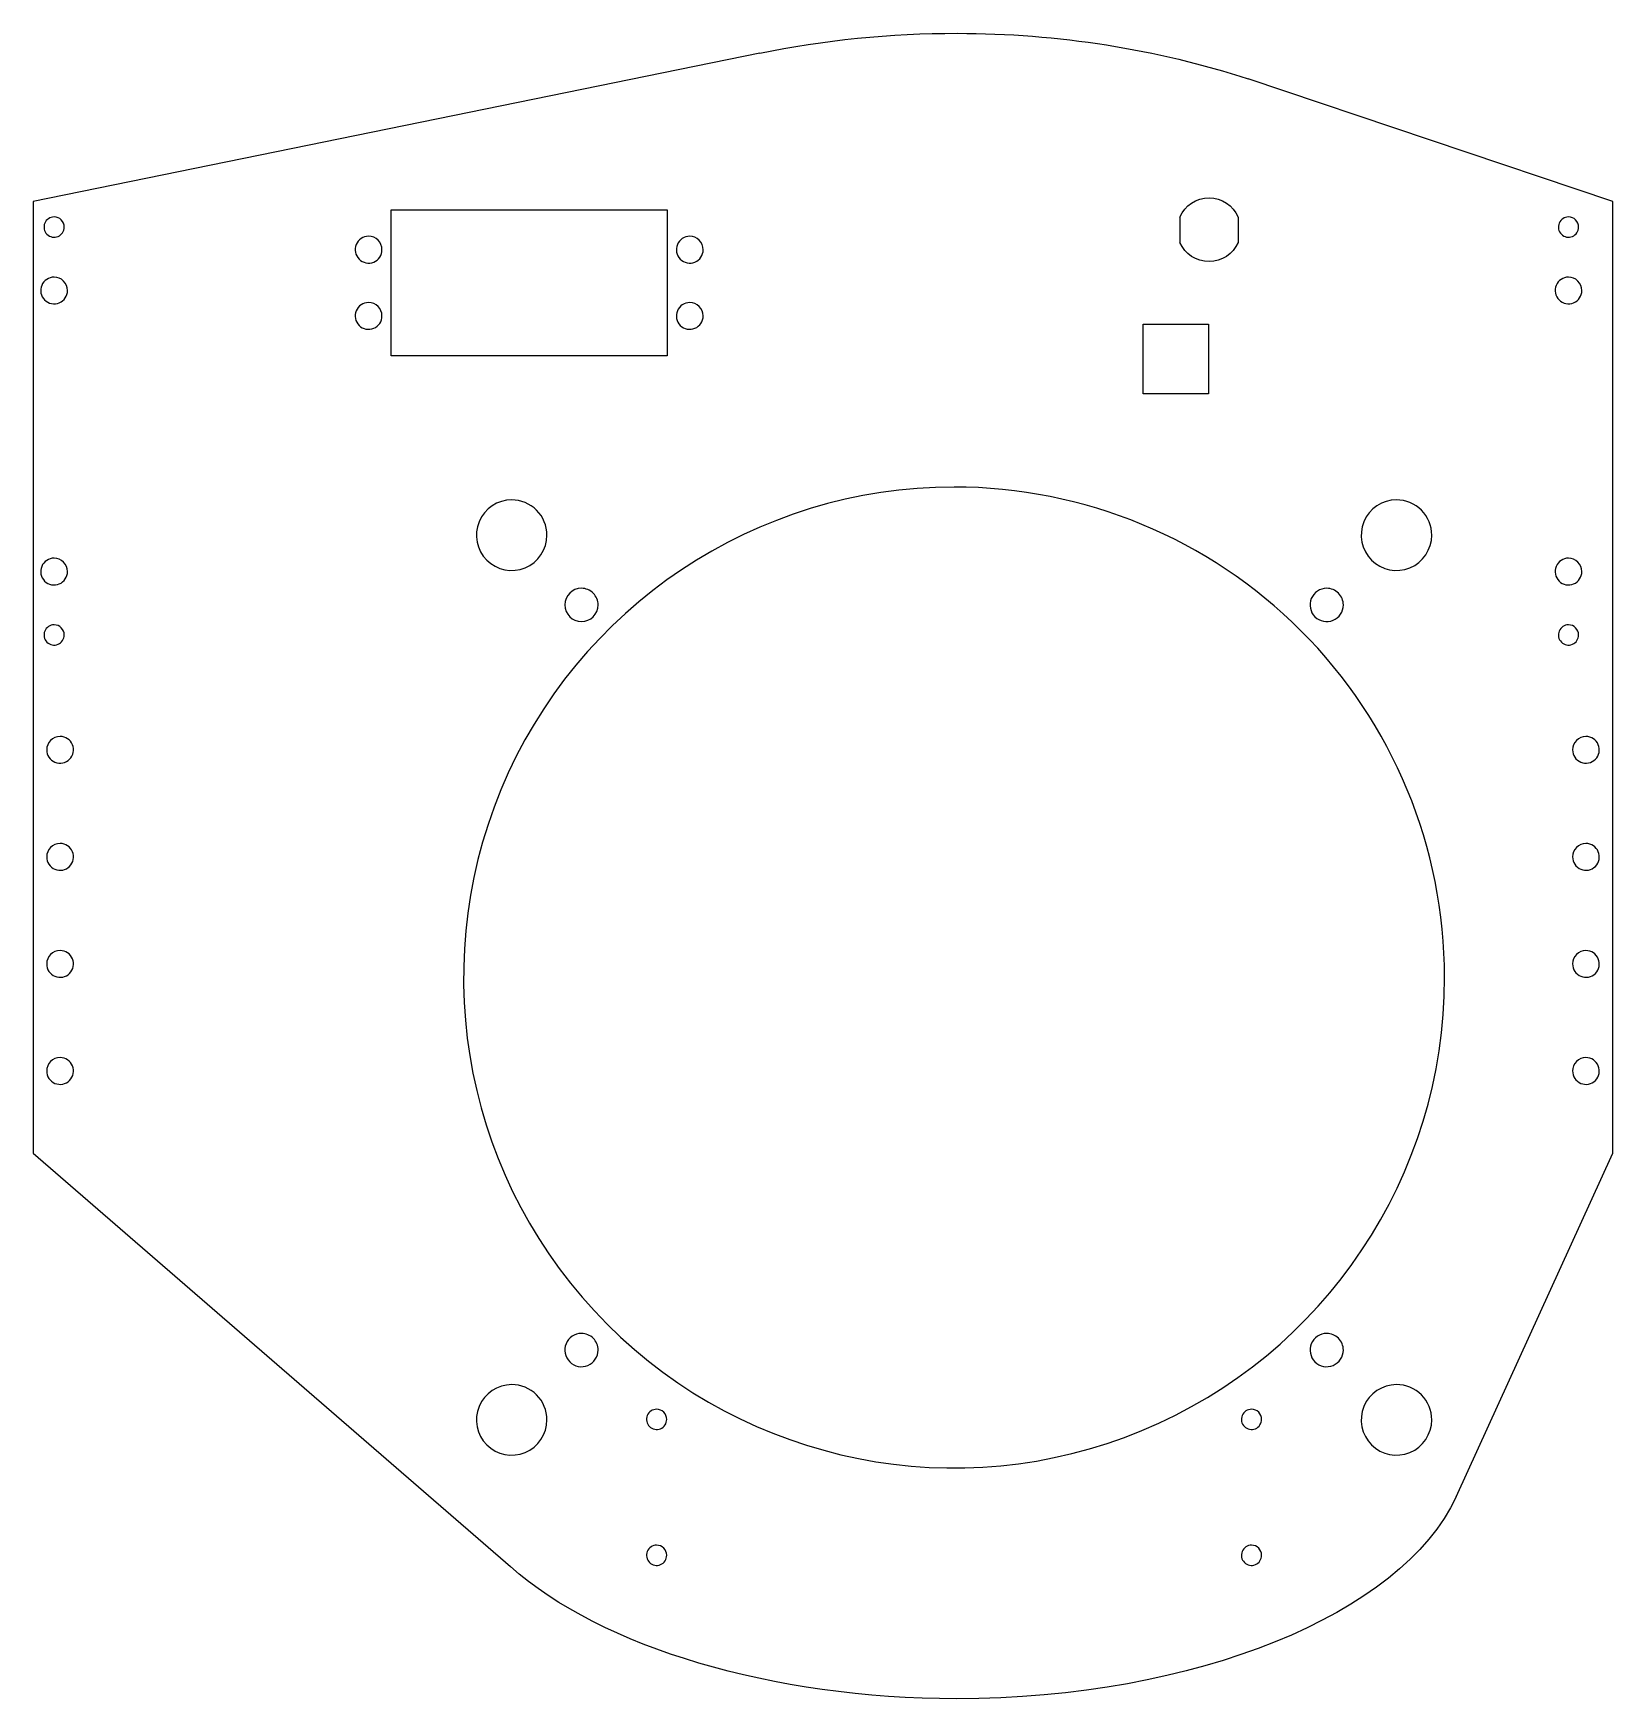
# Model space of a CAD drawing. Header units: millimetres. Extents: x 120 to 356, y 127 to 376.
import ezdxf

# ---------------------------------------------------------------- set-up
doc = ezdxf.new("R2010")
doc.units = ezdxf.units.MM
doc.layers.add('Layer_1', color=7, linetype='CONTINUOUS')

msp = doc.modelspace()

# ---------------------------------------------------------------- linework, layer by layer
at = {"layer": 'Layer_1', "color": 7}
for points in [[(228.92703, 372.942662), (120.3751, 350.773754), (120.3751, 208.53508), (191.68084, 146.74429)], [(332.99003, 157.17945), (356.40407, 208.53508), (356.40407, 350.773754), (301.94356, 369.105675)], [(291.72165, 348.460974), (291.72165, 344.654265)], [(300.43629, 348.460916), (300.43629, 344.654326)]]:
    msp.add_lwpolyline(points, dxfattribs=at)
for points in [[(302.14788, 369.096502)], [(173.83781, 349.519173), (215.120571, 349.519173), (215.120571, 327.736412), (173.83781, 327.736412)], [(123.48602, 348.469491)], [(349.7998, 348.469491)], [(170.47939, 345.578787)], [(218.47916, 345.578787)], [(123.48607, 339.484352)], [(349.80014, 339.484352)], [(170.47939, 335.678688)], [(218.47916, 335.678688)], [(286.25995, 332.430473), (296.018812, 332.430473), (296.018812, 322.02102), (286.25995, 322.02102)], [(191.8647, 306.180206)], [(257.97906, 308.102578)], [(324.09329, 306.180366)], [(123.48607, 297.472833)], [(349.80014, 297.472824)], [(202.29472, 292.96996)], [(313.66345, 292.969909)], [(123.48602, 287.509656)], [(349.7998, 287.509656)], [(122.373426, 268.82764)], [(350.402406, 268.82757)], [(122.373426, 252.827638)], [(350.402406, 252.82757)], [(122.373426, 236.827638)], [(350.402406, 236.82757)], [(122.373426, 220.827638)], [(350.402406, 220.82757)], [(202.29471, 181.601259)], [(313.66342, 181.6014)], [(191.86485, 173.951896)], [(324.09344, 173.951896)], [(213.52921, 170.269936)], [(302.42896, 170.269936)], [(213.52921, 149.951276)], [(302.42896, 149.951276)]]:
    msp.add_lwpolyline(points, close=True, dxfattribs=at)
for points in [[(228.92703, 372.942662), (238.47396, 374.941639), (248.46411, 375.919334), (258.45541, 375.919334)], [(258.45541, 375.919334), (273.49366, 375.919333), (288.3993, 373.538864), (301.94356, 369.105675)], [(291.72167, 348.460974), (292.478263, 350.193023), (294.188883, 351.312493), (296.07897, 351.312493)], [(296.07897, 351.312493), (297.969078, 351.312491), (299.679712, 350.192994), (300.43629, 348.460915)], [(122.088914, 347.535975), (121.854852, 346.970899), (121.984231, 346.320467), (122.416722, 345.887977)], [(123.48602, 348.469491), (122.874386, 348.469491), (122.322977, 348.101052), (122.088914, 347.535975)], [(124.555318, 348.026573), (124.271723, 348.310169), (123.887085, 348.469491), (123.48602, 348.469491)], [(124.06472, 345.560169), (124.629797, 345.794232), (124.998236, 346.345641), (124.998236, 346.957275)], [(124.998236, 346.957275), (124.998236, 347.35834), (124.838914, 347.742978), (124.555318, 348.026573)], [(348.402694, 347.535975), (348.168632, 346.970899), (348.298011, 346.320467), (348.730502, 345.887977)], [(349.7998, 348.469491), (349.188166, 348.469491), (348.636757, 348.101052), (348.402694, 347.535975)], [(350.869098, 348.026573), (350.585503, 348.310169), (350.200865, 348.469491), (349.7998, 348.469491)], [(350.3785, 345.560169), (350.943577, 345.794232), (351.312016, 346.345641), (351.312016, 346.957275)], [(351.312016, 346.957275), (351.312016, 347.35834), (351.152694, 347.742978), (350.869098, 348.026573)], [(122.416722, 345.887977), (122.849212, 345.455486), (123.499644, 345.326107), (124.06472, 345.560169)], [(168.630574, 344.343448), (168.320835, 343.595672), (168.492045, 342.734945), (169.064368, 342.162622)], [(170.47939, 345.578787), (169.670003, 345.578787), (168.940313, 345.091225), (168.630574, 344.343448)], [(171.894412, 344.992666), (171.519125, 345.367953), (171.010126, 345.578787), (170.47939, 345.578787)], [(171.245194, 341.728828), (171.992971, 342.038567), (172.480534, 342.768257), (172.480534, 343.577644)], [(172.480534, 343.577644), (172.480534, 344.10838), (172.269699, 344.617379), (171.894412, 344.992666)], [(216.630344, 344.343448), (216.320605, 343.595672), (216.491815, 342.734945), (217.064138, 342.162622)], [(218.47916, 345.578787), (217.669773, 345.578787), (216.940083, 345.091225), (216.630344, 344.343448)], [(219.894182, 344.992666), (219.518895, 345.367953), (219.009896, 345.578787), (218.47916, 345.578787)], [(219.244964, 341.728828), (219.992741, 342.038567), (220.480304, 342.768257), (220.480304, 343.577644)], [(220.480304, 343.577644), (220.480304, 344.10838), (220.269469, 344.617379), (219.894182, 344.992666)], [(296.07897, 341.802746), (294.188883, 341.802746), (292.478263, 342.922216), (291.72167, 344.654265)], [(300.43629, 344.654324), (299.679712, 342.922245), (297.969078, 341.802748), (296.07897, 341.802746)], [(348.730502, 345.887977), (349.162992, 345.455486), (349.813424, 345.326107), (350.3785, 345.560169)], [(169.064368, 342.162622), (169.636691, 341.590299), (170.497418, 341.419089), (171.245194, 341.728828)], [(217.064138, 342.162622), (217.636461, 341.590299), (218.497188, 341.419089), (219.244964, 341.728828)], [(123.48607, 339.484352), (122.676683, 339.484352), (121.946993, 338.996789), (121.637254, 338.249012)], [(124.901092, 338.89823), (124.525805, 339.273517), (124.016806, 339.484352), (123.48607, 339.484352)], [(125.487214, 337.483208), (125.487214, 338.013944), (125.276379, 338.522943), (124.901092, 338.89823)], [(349.80014, 339.484352), (348.990753, 339.484352), (348.261063, 338.996789), (347.951324, 338.249012)], [(351.215162, 338.89823), (350.839875, 339.273517), (350.330876, 339.484352), (349.80014, 339.484352)], [(351.801284, 337.483208), (351.801284, 338.013944), (351.590449, 338.522943), (351.215162, 338.89823)], [(121.637254, 338.249012), (121.327515, 337.501236), (121.498725, 336.640509), (122.071048, 336.068186)], [(122.071048, 336.068186), (122.643371, 335.495863), (123.504098, 335.324653), (124.251874, 335.634392)], [(124.251874, 335.634392), (124.999651, 335.944131), (125.487214, 336.673821), (125.487214, 337.483208)], [(347.951324, 338.249012), (347.641585, 337.501236), (347.812795, 336.640509), (348.385118, 336.068186)], [(348.385118, 336.068186), (348.957441, 335.495863), (349.818168, 335.324653), (350.565944, 335.634392)], [(350.565944, 335.634392), (351.313721, 335.944131), (351.801284, 336.673821), (351.801284, 337.483208)], [(168.630574, 334.443348), (168.320835, 333.695572), (168.492045, 332.834845), (169.064368, 332.262522)], [(170.47939, 335.678688), (169.670003, 335.678688), (168.940313, 335.191125), (168.630574, 334.443348)], [(171.894412, 335.092566), (171.519125, 335.467853), (171.010126, 335.678688), (170.47939, 335.678688)], [(171.245194, 331.828728), (171.992971, 332.138467), (172.480534, 332.868157), (172.480534, 333.677544)], [(172.480534, 333.677544), (172.480534, 334.20828), (172.269699, 334.717279), (171.894412, 335.092566)], [(216.630344, 334.443348), (216.320605, 333.695572), (216.491815, 332.834845), (217.064138, 332.262522)], [(218.47916, 335.678688), (217.669773, 335.678688), (216.940083, 335.191125), (216.630344, 334.443348)], [(219.894182, 335.092566), (219.518895, 335.467853), (219.009896, 335.678688), (218.47916, 335.678688)], [(219.244964, 331.828728), (219.992741, 332.138467), (220.480304, 332.868157), (220.480304, 333.677544)], [(220.480304, 333.677544), (220.480304, 334.20828), (220.269469, 334.717279), (219.894182, 335.092566)], [(169.064368, 332.262522), (169.636691, 331.690199), (170.497418, 331.518989), (171.245194, 331.828728)], [(217.064138, 332.262522), (217.636461, 331.690199), (218.497188, 331.518989), (219.244964, 331.828728)], [(191.8647, 306.180206), (189.733845, 306.180206), (187.812808, 304.89661), (186.997365, 302.927956)], [(257.97906, 308.102578), (228.330239, 308.102578), (201.600832, 290.242559), (190.254719, 262.85062)], [(195.589997, 304.637137), (194.601987, 305.625148), (193.261958, 306.180206), (191.8647, 306.180206)], [(309.813026, 286.632246), (296.065804, 300.379469), (277.420569, 308.102578), (257.97906, 308.102578)], [(324.09329, 306.180366), (321.962435, 306.180366), (320.041398, 304.89677), (319.225955, 302.928116)], [(327.818587, 304.637297), (326.830577, 305.625308), (325.490548, 306.180366), (324.09329, 306.180366)], [(197.133066, 300.91184), (197.133066, 302.309098), (196.578008, 303.649127), (195.589997, 304.637137)], [(329.361656, 300.912), (329.361656, 302.309258), (328.806598, 303.649287), (327.818587, 304.637297)], [(186.997365, 302.927956), (186.181922, 300.959303), (186.632661, 298.693285), (188.139403, 297.186543)], [(319.225955, 302.928116), (318.410512, 300.959463), (318.861251, 298.693445), (320.367993, 297.186703)], [(193.880816, 296.044505), (195.84947, 296.859948), (197.133066, 298.780985), (197.133066, 300.91184)], [(326.109406, 296.044665), (328.07806, 296.860108), (329.361656, 298.781145), (329.361656, 300.912)], [(121.637254, 296.237494), (121.327515, 295.489718), (121.498725, 294.628991), (122.071048, 294.056668)], [(123.48607, 297.472833), (122.676683, 297.472833), (121.946993, 296.985271), (121.637254, 296.237494)], [(124.901092, 296.886712), (124.525805, 297.261999), (124.016806, 297.472833), (123.48607, 297.472833)], [(125.487214, 295.47169), (125.487214, 296.002426), (125.276379, 296.511425), (124.901092, 296.886712)], [(188.139403, 297.186543), (189.646145, 295.679801), (191.912163, 295.229062), (193.880816, 296.044505)], [(320.367993, 297.186703), (321.874735, 295.679961), (324.140753, 295.229222), (326.109406, 296.044665)], [(347.951324, 296.237484), (347.641585, 295.489708), (347.812795, 294.628981), (348.385118, 294.056658)], [(349.80014, 297.472824), (348.990753, 297.472824), (348.261063, 296.985261), (347.951324, 296.237484)], [(351.215162, 296.886702), (350.839875, 297.261989), (350.330876, 297.472824), (349.80014, 297.472824)], [(351.801284, 295.47168), (351.801284, 296.002416), (351.590449, 296.511415), (351.215162, 296.886702)], [(122.071048, 294.056668), (122.643371, 293.484345), (123.504098, 293.313135), (124.251874, 293.622874)], [(124.251874, 293.622874), (124.999651, 293.932613), (125.487214, 294.662303), (125.487214, 295.47169)], [(348.385118, 294.056658), (348.957441, 293.484335), (349.818168, 293.313125), (350.565944, 293.622864)], [(350.565944, 293.622864), (351.313721, 293.932603), (351.801284, 294.662293), (351.801284, 295.47168)], [(202.29472, 292.96996), (200.920724, 292.969959), (199.806881, 291.856116), (199.806881, 290.48212)], [(204.053888, 292.241288), (203.587328, 292.707849), (202.954536, 292.96996), (202.29472, 292.96996)], [(204.78256, 290.48212), (204.78256, 291.141936), (204.520449, 291.774728), (204.053888, 292.241288)], [(311.364986, 291.434125), (310.979916, 290.504483), (311.192765, 289.434419), (311.904282, 288.722902)], [(313.66345, 292.969909), (312.657213, 292.969909), (311.750056, 292.363767), (311.364986, 291.434125)], [(315.422618, 292.241238), (314.956058, 292.707799), (314.323266, 292.969909), (313.66345, 292.969909)], [(316.15129, 290.48207), (316.15129, 291.141886), (315.889179, 291.774678), (315.422618, 292.241238)], [(199.806881, 290.48212), (199.806881, 289.108124), (200.920724, 287.994281), (202.29472, 287.994281)], [(202.29472, 287.994281), (203.668716, 287.994281), (204.78256, 289.108124), (204.78256, 290.48212)], [(314.615505, 288.183606), (315.545147, 288.568676), (316.15129, 289.475833), (316.15129, 290.48207)], [(122.088914, 286.57614), (121.854852, 286.011064), (121.984231, 285.360632), (122.416722, 284.928142)], [(123.48602, 287.509656), (122.874386, 287.509656), (122.322977, 287.141217), (122.088914, 286.57614)], [(124.555318, 287.066738), (124.271723, 287.350334), (123.887085, 287.509656), (123.48602, 287.509656)], [(124.998236, 285.99744), (124.998236, 286.398505), (124.838914, 286.783143), (124.555318, 287.066738)], [(331.283358, 234.79828), (331.283358, 254.239789), (323.560249, 272.885024), (309.813026, 286.632246)], [(311.904282, 288.722902), (312.615799, 288.011385), (313.685863, 287.798536), (314.615505, 288.183606)], [(348.402694, 286.57614), (348.168632, 286.011064), (348.298011, 285.360632), (348.730502, 284.928142)], [(349.7998, 287.509656), (349.188166, 287.509656), (348.636757, 287.141217), (348.402694, 286.57614)], [(350.869098, 287.066738), (350.585503, 287.350334), (350.200865, 287.509656), (349.7998, 287.509656)], [(351.312016, 285.99744), (351.312016, 286.398505), (351.152694, 286.783143), (350.869098, 287.066738)], [(122.416722, 284.928142), (122.849212, 284.495651), (123.499644, 284.366272), (124.06472, 284.600334)], [(124.06472, 284.600334), (124.629797, 284.834397), (124.998236, 285.385806), (124.998236, 285.99744)], [(348.730502, 284.928142), (349.162992, 284.495651), (349.813424, 284.366272), (350.3785, 284.600334)], [(350.3785, 284.600334), (350.943577, 284.834397), (351.312016, 285.385806), (351.312016, 285.99744)], [(122.959548, 270.242662), (122.584261, 269.867375), (122.373426, 269.358376), (122.373426, 268.82764)], [(122.373426, 268.82764), (122.373426, 268.018253), (122.860989, 267.288563), (123.608766, 266.978824)], [(124.37457, 270.828783), (123.843834, 270.828783), (123.334835, 270.617949), (122.959548, 270.242662)], [(126.223386, 269.593444), (125.913647, 270.341221), (125.183957, 270.828783), (124.37457, 270.828783)], [(125.789592, 267.412618), (126.361915, 267.984941), (126.533125, 268.845668), (126.223386, 269.593444)], [(350.988528, 270.242592), (350.613241, 269.867305), (350.402406, 269.358306), (350.402406, 268.82757)], [(350.402407, 268.82757), (350.402407, 268.018183), (350.889969, 267.288493), (351.637746, 266.978754)], [(352.40355, 270.828714), (351.872814, 270.828714), (351.363815, 270.617879), (350.988528, 270.242592)], [(354.252366, 269.593374), (353.942627, 270.341151), (353.212937, 270.828714), (352.40355, 270.828714)], [(353.818572, 267.412548), (354.390895, 267.984871), (354.562105, 268.845598), (354.252366, 269.593374)], [(123.608766, 266.978824), (124.356542, 266.669085), (125.217269, 266.840295), (125.789592, 267.412618)], [(351.637746, 266.978754), (352.385522, 266.669015), (353.246249, 266.840225), (353.818572, 267.412548)], [(190.254719, 262.85062), (178.908607, 235.458682), (185.180211, 203.929196), (206.145094, 182.964314)], [(122.959548, 254.24266), (122.584261, 253.867373), (122.373426, 253.358374), (122.373426, 252.827638)], [(124.37457, 254.828781), (123.843834, 254.828781), (123.334835, 254.617947), (122.959548, 254.24266)], [(126.223386, 253.593442), (125.913647, 254.341219), (125.183957, 254.828781), (124.37457, 254.828781)], [(350.988528, 254.242592), (350.613241, 253.867305), (350.402406, 253.358306), (350.402406, 252.82757)], [(352.40355, 254.828714), (351.872814, 254.828714), (351.363815, 254.617879), (350.988528, 254.242592)], [(354.252366, 253.593374), (353.942627, 254.341151), (353.212937, 254.828714), (352.40355, 254.828714)], [(122.373426, 252.827638), (122.373426, 252.018251), (122.860989, 251.288561), (123.608766, 250.978822)], [(123.608766, 250.978822), (124.356542, 250.669083), (125.217269, 250.840293), (125.789592, 251.412616)], [(125.789592, 251.412616), (126.361915, 251.984939), (126.533125, 252.845666), (126.223386, 253.593442)], [(350.402407, 252.82757), (350.402407, 252.018183), (350.889969, 251.288493), (351.637746, 250.978754)], [(351.637746, 250.978754), (352.385522, 250.669015), (353.246249, 250.840225), (353.818572, 251.412548)], [(353.818572, 251.412548), (354.390895, 251.984871), (354.562105, 252.845598), (354.252366, 253.593374)], [(122.959548, 238.24266), (122.584261, 237.867373), (122.373426, 237.358374), (122.373426, 236.827638)], [(122.373426, 236.827638), (122.373426, 236.018251), (122.860989, 235.288561), (123.608766, 234.978822)], [(124.37457, 238.828781), (123.843834, 238.828781), (123.334835, 238.617947), (122.959548, 238.24266)], [(126.223386, 237.593442), (125.913647, 238.341219), (125.183957, 238.828781), (124.37457, 238.828781)], [(125.789592, 235.412616), (126.361915, 235.984939), (126.533125, 236.845666), (126.223386, 237.593442)], [(350.988528, 238.242592), (350.613241, 237.867305), (350.402406, 237.358306), (350.402406, 236.82757)], [(350.402407, 236.82757), (350.402407, 236.018183), (350.889969, 235.288493), (351.637746, 234.978754)], [(352.40355, 238.828714), (351.872814, 238.828714), (351.363815, 238.617879), (350.988528, 238.242592)], [(354.252366, 237.593374), (353.942627, 238.341151), (353.212937, 238.828714), (352.40355, 238.828714)], [(353.818572, 235.412548), (354.390895, 235.984871), (354.562105, 236.845598), (354.252366, 237.593374)], [(123.608766, 234.978822), (124.356542, 234.669083), (125.217269, 234.840293), (125.789592, 235.412616)], [(286.0314, 167.073939), (313.423339, 178.420052), (331.283358, 205.149459), (331.283358, 234.79828)], [(351.637746, 234.978754), (352.385522, 234.669015), (353.246249, 234.840225), (353.818572, 235.412548)], [(122.959548, 222.24266), (122.584261, 221.867373), (122.373426, 221.358374), (122.373426, 220.827638)], [(124.37457, 222.828781), (123.843834, 222.828781), (123.334835, 222.617947), (122.959548, 222.24266)], [(126.223386, 221.593442), (125.913647, 222.341219), (125.183957, 222.828781), (124.37457, 222.828781)], [(125.789592, 219.412616), (126.361915, 219.984939), (126.533125, 220.845666), (126.223386, 221.593442)], [(350.988528, 222.242592), (350.613241, 221.867305), (350.402406, 221.358306), (350.402406, 220.82757)], [(352.40355, 222.828714), (351.872814, 222.828714), (351.363815, 222.617879), (350.988528, 222.242592)], [(354.252366, 221.593374), (353.942627, 222.341151), (353.212937, 222.828714), (352.40355, 222.828714)], [(353.818572, 219.412548), (354.390895, 219.984871), (354.562105, 220.845598), (354.252366, 221.593374)], [(122.373426, 220.827638), (122.373426, 220.018251), (122.860989, 219.288561), (123.608766, 218.978822)], [(123.608766, 218.978822), (124.356542, 218.669083), (125.217269, 218.840293), (125.789592, 219.412616)], [(350.402407, 220.82757), (350.402407, 220.018183), (350.889969, 219.288493), (351.637746, 218.978754)], [(351.637746, 218.978754), (352.385522, 218.669015), (353.246249, 218.840225), (353.818572, 219.412548)], [(206.145094, 182.964314), (227.109976, 161.999431), (258.639462, 155.727827), (286.0314, 167.073939)], [(199.996246, 180.065475), (199.611176, 179.135833), (199.824025, 178.065769), (200.535542, 177.354252)], [(202.29471, 181.601259), (201.288473, 181.601259), (200.381316, 180.995117), (199.996246, 180.065475)], [(204.053878, 180.872588), (203.587318, 181.339149), (202.954526, 181.601259), (202.29471, 181.601259)], [(204.78255, 179.11342), (204.78255, 179.773236), (204.520439, 180.406028), (204.053878, 180.872588)], [(311.364956, 180.065615), (310.979886, 179.135973), (311.192735, 178.065909), (311.904252, 177.354392)], [(313.66342, 181.6014), (312.657183, 181.6014), (311.750026, 180.995257), (311.364956, 180.065615)], [(315.422588, 180.872728), (314.956028, 181.339289), (314.323236, 181.6014), (313.66342, 181.6014)], [(316.151259, 179.11356), (316.151259, 179.773376), (315.889149, 180.406168), (315.422588, 180.872728)], [(200.535542, 177.354252), (201.247059, 176.642735), (202.317123, 176.429886), (203.246765, 176.814956)], [(203.246765, 176.814956), (204.176407, 177.200026), (204.78255, 178.107183), (204.78255, 179.11342)], [(311.904252, 177.354392), (312.615769, 176.642875), (313.685833, 176.430026), (314.615475, 176.815096)], [(314.615475, 176.815096), (315.545117, 177.200166), (316.151259, 178.107323), (316.151259, 179.11356)], [(191.86485, 173.951896), (189.733995, 173.951896), (187.812958, 172.6683), (186.997515, 170.699646)], [(195.590147, 172.408827), (194.602137, 173.396838), (193.262108, 173.951896), (191.86485, 173.951896)], [(197.133216, 168.68353), (197.133216, 170.080788), (196.578158, 171.420817), (195.590147, 172.408827)], [(324.09344, 173.951896), (321.962585, 173.951896), (320.041548, 172.6683), (319.226105, 170.699646)], [(327.818737, 172.408827), (326.830727, 173.396838), (325.490698, 173.951896), (324.09344, 173.951896)], [(329.361806, 168.68353), (329.361806, 170.080788), (328.806748, 171.420817), (327.818737, 172.408827)], [(186.997515, 170.699646), (186.182072, 168.730993), (186.632811, 166.464975), (188.139553, 164.958233)], [(212.132104, 169.33642), (211.898042, 168.771344), (212.027421, 168.120912), (212.459912, 167.688422)], [(213.52921, 170.269936), (212.917576, 170.269936), (212.366167, 169.901497), (212.132104, 169.33642)], [(214.598508, 169.827018), (214.314913, 170.110614), (213.930275, 170.269936), (213.52921, 170.269936)], [(215.041426, 168.75772), (215.041426, 169.158785), (214.882104, 169.543423), (214.598508, 169.827018)], [(301.031854, 169.33642), (300.797792, 168.771344), (300.927171, 168.120912), (301.359662, 167.688422)], [(302.42896, 170.269936), (301.817326, 170.269936), (301.265917, 169.901497), (301.031854, 169.33642)], [(303.498258, 169.827018), (303.214663, 170.110614), (302.830025, 170.269936), (302.42896, 170.269936)], [(303.941176, 168.75772), (303.941176, 169.158785), (303.781854, 169.543423), (303.498258, 169.827018)], [(319.226105, 170.699646), (318.410662, 168.730993), (318.861401, 166.464975), (320.368143, 164.958233)], [(193.880966, 163.816195), (195.84962, 164.631638), (197.133216, 166.552675), (197.133216, 168.68353)], [(212.459912, 167.688422), (212.892402, 167.255931), (213.542834, 167.126552), (214.10791, 167.360614)], [(214.10791, 167.360614), (214.672987, 167.594677), (215.041426, 168.146086), (215.041426, 168.75772)], [(301.359662, 167.688422), (301.792152, 167.255931), (302.442584, 167.126552), (303.00766, 167.360614)], [(303.00766, 167.360614), (303.572737, 167.594677), (303.941176, 168.146086), (303.941176, 168.75772)], [(326.109556, 163.816195), (328.07821, 164.631638), (329.361806, 166.552675), (329.361806, 168.68353)], [(188.139553, 164.958233), (189.646295, 163.451491), (191.912313, 163.000752), (193.880966, 163.816195)], [(320.368143, 164.958233), (321.874885, 163.451491), (324.140903, 163.000752), (326.109556, 163.816195)], [(332.99003, 157.17945), (324.86003, 139.59108), (293.906, 127.00913), (258.35776, 127.00913)], [(213.52921, 149.951276), (212.917576, 149.951276), (212.366167, 149.582837), (212.132104, 149.01776)], [(214.598508, 149.508358), (214.314913, 149.791954), (213.930275, 149.951276), (213.52921, 149.951276)], [(215.041426, 148.43906), (215.041426, 148.840125), (214.882104, 149.224763), (214.598508, 149.508358)], [(302.42896, 149.951276), (301.817326, 149.951276), (301.265917, 149.582837), (301.031854, 149.01776)], [(303.498258, 149.508358), (303.214663, 149.791954), (302.830025, 149.951276), (302.42896, 149.951276)], [(303.941176, 148.43906), (303.941176, 148.840125), (303.781854, 149.224763), (303.498258, 149.508358)], [(212.132104, 149.01776), (211.898042, 148.452684), (212.027421, 147.802252), (212.459912, 147.369762)], [(212.459912, 147.369762), (212.892402, 146.937271), (213.542834, 146.807892), (214.10791, 147.041954)], [(214.10791, 147.041954), (214.672987, 147.276017), (215.041426, 147.827426), (215.041426, 148.43906)], [(301.031854, 149.01776), (300.797792, 148.452684), (300.927171, 147.802252), (301.359662, 147.369762)], [(301.359662, 147.369762), (301.792152, 146.937271), (302.442584, 146.807892), (303.00766, 147.041954)], [(303.00766, 147.041954), (303.572737, 147.276017), (303.941176, 147.827426), (303.941176, 148.43906)], [(258.35776, 127.00913), (230.89899, 127.00913), (205.32466, 134.63322), (191.68084, 146.74429)]]:
    msp.add_open_spline(points, degree=3, dxfattribs=at)

doc.saveas('drawing.dxf')
